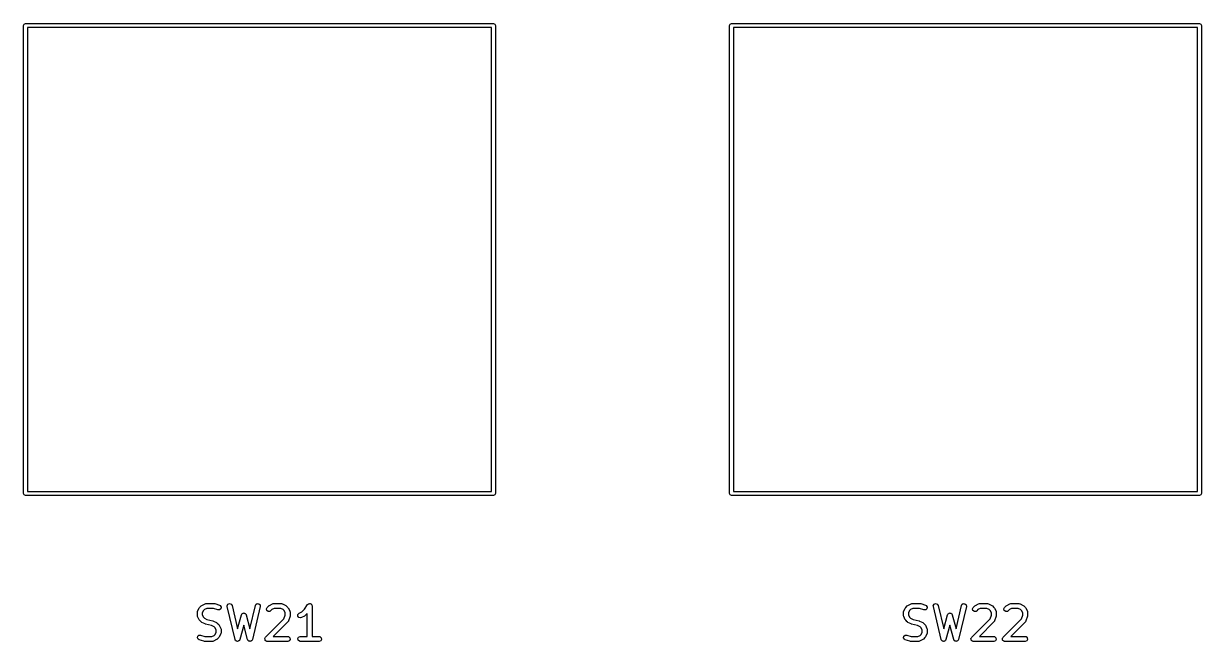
# Model space of a CAD drawing. Extents: x 60 to 196, y -152 to -29.
# Drawn here: x 80.95 to 116.7, y -87.79 to -69.04 of the extents above; entities that cross this region are included whole.
import ezdxf

# ---------------------------------------------------------------- set-up
doc = ezdxf.new("R2010")
doc.units = 0
doc.layers.add('BLACK', color=7, linetype='CONTINUOUS')

msp = doc.modelspace()

# ---------------------------------------------------------------- linework, layer by layer
at = {"layer": 'BLACK', "linetype": 'CONTINUOUS'}
for p, q in [((80.9462, -69.1), (80.9638, -69.0576)), ((80.9462, -83.3), (80.9462, -69.1)), ((80.9638, -69.0576), (81.0062, -69.04)), ((81.0062, -69.04), (95.2062, -69.04)), ((81.0662, -69.16), (81.0662, -83.24)), ((95.1462, -69.16), (81.0662, -69.16)), ((95.1462, -83.24), (95.1462, -69.16)), ((95.2062, -69.04), (95.2487, -69.0576)), ((95.2487, -69.0576), (95.2662, -69.1)), ((95.2662, -69.1), (95.2662, -83.3)), ((102.377, -69.1), (102.395, -69.0576)), ((102.377, -83.3), (102.377, -69.1)), ((102.395, -69.0576), (102.438, -69.04)), ((102.438, -69.04), (116.637, -69.04)), ((102.498, -69.16), (102.498, -83.24)), ((116.578, -69.16), (102.498, -69.16)), ((116.578, -83.24), (116.578, -69.16)), ((116.637, -69.04), (116.68, -69.0576)), ((116.68, -69.0576), (116.697, -69.1)), ((116.697, -69.1), (116.697, -83.3)), ((81.0662, -83.24), (95.1462, -83.24)), ((102.498, -83.24), (116.578, -83.24)), ((80.9638, -83.3424), (80.9462, -83.3)), ((81.0062, -83.36), (80.9638, -83.3424)), ((95.2062, -83.36), (81.0062, -83.36)), ((95.2487, -83.3424), (95.2062, -83.36)), ((95.2662, -83.3), (95.2487, -83.3424)), ((102.395, -83.3424), (102.377, -83.3)), ((102.438, -83.36), (102.395, -83.3424)), ((116.637, -83.36), (102.438, -83.36)), ((116.68, -83.3424), (116.637, -83.36)), ((116.697, -83.3), (116.68, -83.3424)), ((86.2262, -86.8774), (86.2291, -86.874)), ((86.2291, -86.874), (86.2296, -86.8696)), ((86.2296, -86.8696), (86.2773, -86.7743)), ((86.2773, -86.7743), (86.2906, -86.7563)), ((86.2906, -86.7563), (86.2913, -86.7548)), ((86.2913, -86.7548), (86.3389, -86.7072)), ((86.3389, -86.7072), (86.3573, -86.6943)), ((86.3573, -86.6943), (86.3584, -86.6932)), ((86.3584, -86.6932), (86.4537, -86.6455)), ((86.406, -86.8523), (86.3717, -86.9208)), ((86.4364, -86.8219), (86.406, -86.8523)), ((86.5049, -86.7876), (86.4364, -86.8219)), ((86.4537, -86.6455), (86.4786, -86.6381)), ((86.4786, -86.6381), (86.483, -86.6392)), ((86.483, -86.6392), (86.4872, -86.6376)), ((86.4872, -86.6376), (86.7253, -86.6376)), ((86.7131, -86.7876), (86.5049, -86.7876)), ((86.8444, -86.8314), (86.7131, -86.7876)), ((86.7253, -86.6376), (86.7474, -86.6415)), ((86.7474, -86.6415), (86.749, -86.6415)), ((86.749, -86.6415), (86.8919, -86.6891)), ((86.8957, -86.83), (86.8444, -86.8314)), ((86.8919, -86.6891), (86.9148, -86.7015)), ((86.9341, -86.7959), (86.8957, -86.83)), ((86.9148, -86.7015), (86.9416, -86.7452)), ((86.9416, -86.7452), (86.9341, -86.7959)), ((87.127, -86.704), (87.15, -86.6581)), ((87.1285, -86.73), (87.127, -86.704)), ((87.3666, -87.73), (87.1285, -86.73)), ((87.15, -86.6581), (87.197, -86.6377)), ((87.197, -86.6377), (87.2462, -86.6524)), ((87.2462, -86.6524), (87.2744, -86.6952)), ((87.2744, -86.6952), (87.4437, -87.4061)), ((87.8164, -87.4061), (87.9857, -86.6952)), ((88.1316, -86.73), (87.8935, -87.73)), ((87.9857, -86.6952), (87.996, -86.6713)), ((87.996, -86.6713), (88.0372, -86.6407)), ((88.0372, -86.6407), (88.0884, -86.6438)), ((88.0884, -86.6438), (88.1257, -86.679)), ((88.1257, -86.679), (88.1316, -86.73)), ((88.3173, -86.8013), (88.3389, -86.7548)), ((88.3305, -86.8509), (88.3173, -86.8013)), ((88.3726, -86.8803), (88.3305, -86.8509)), ((88.3389, -86.7548), (88.3865, -86.7072)), ((88.3865, -86.7072), (88.4049, -86.6943)), ((88.4049, -86.6943), (88.406, -86.6932)), ((88.406, -86.6932), (88.5013, -86.6455)), ((88.445, -86.8609), (88.4237, -86.8758)), ((88.484, -86.8219), (88.445, -86.8609)), ((88.5525, -86.7876), (88.484, -86.8219)), ((88.5013, -86.6455), (88.5262, -86.6381)), ((88.5262, -86.6381), (88.5306, -86.6392)), ((88.5306, -86.6392), (88.5348, -86.6376)), ((88.5348, -86.6376), (88.7729, -86.6376)), ((88.7552, -86.7876), (88.5525, -86.7876)), ((88.8237, -86.8219), (88.7552, -86.7876)), ((88.7729, -86.6376), (88.7986, -86.6421)), ((88.7986, -86.6421), (88.802, -86.645)), ((88.802, -86.645), (88.8065, -86.6455)), ((88.8065, -86.6455), (88.9017, -86.6932)), ((88.8541, -86.8523), (88.8237, -86.8219)), ((88.8884, -86.9208), (88.8541, -86.8523)), ((88.9017, -86.6932), (88.9197, -86.7065)), ((88.9197, -86.7065), (88.9212, -86.7072)), ((88.9212, -86.7072), (88.9688, -86.7548)), ((88.9688, -86.7548), (88.9817, -86.7732)), ((88.9817, -86.7732), (88.9829, -86.7743)), ((88.9829, -86.7743), (89.0305, -86.8696)), ((89.0305, -86.8696), (89.0379, -86.8945)), ((89.3952, -86.8891), (89.4765, -86.8077)), ((89.4765, -86.8077), (89.5677, -86.671)), ((89.5677, -86.671), (89.5856, -86.6522)), ((89.5856, -86.6522), (89.5898, -86.651)), ((89.5898, -86.651), (89.5926, -86.6477)), ((89.5926, -86.6477), (89.614, -86.6439)), ((89.614, -86.6439), (89.6349, -86.6378)), ((89.6349, -86.6378), (89.6388, -86.6395)), ((89.6388, -86.6395), (89.6431, -86.6388)), ((89.6431, -86.6388), (89.6619, -86.6496)), ((89.6619, -86.6496), (89.6819, -86.6584)), ((89.6819, -86.6584), (89.6838, -86.6623)), ((89.6838, -86.6623), (89.6875, -86.6644)), ((89.6875, -86.6644), (89.695, -86.6849)), ((89.695, -86.6849), (89.7046, -86.7044)), ((89.7046, -86.7044), (89.7036, -86.7086)), ((89.7036, -86.7086), (89.7051, -86.7126)), ((89.7051, -86.7126), (89.7051, -87.6376)), ((107.657, -86.8774), (107.66, -86.874)), ((107.66, -86.874), (107.661, -86.8696)), ((107.661, -86.8696), (107.709, -86.7743)), ((107.709, -86.7743), (107.722, -86.7563)), ((107.722, -86.7563), (107.723, -86.7548)), ((107.723, -86.7548), (107.77, -86.7072)), ((107.77, -86.7072), (107.789, -86.6943)), ((107.789, -86.6943), (107.79, -86.6932)), ((107.79, -86.6932), (107.885, -86.6455)), ((107.837, -86.8523), (107.803, -86.9208)), ((107.868, -86.8219), (107.837, -86.8523)), ((107.936, -86.7876), (107.868, -86.8219)), ((107.885, -86.6455), (107.91, -86.6381)), ((107.91, -86.6381), (107.914, -86.6392)), ((107.914, -86.6392), (107.918, -86.6376)), ((107.918, -86.6376), (108.157, -86.6376)), ((108.144, -86.7876), (107.936, -86.7876)), ((108.276, -86.8314), (108.144, -86.7876)), ((108.157, -86.6376), (108.179, -86.6415)), ((108.179, -86.6415), (108.18, -86.6415)), ((108.18, -86.6415), (108.323, -86.6891)), ((108.327, -86.83), (108.276, -86.8314)), ((108.323, -86.6891), (108.346, -86.7015)), ((108.365, -86.7959), (108.327, -86.83)), ((108.346, -86.7015), (108.373, -86.7452)), ((108.373, -86.7452), (108.365, -86.7959)), ((108.558, -86.704), (108.581, -86.6581)), ((108.56, -86.73), (108.558, -86.704)), ((108.798, -87.73), (108.56, -86.73)), ((108.581, -86.6581), (108.628, -86.6377)), ((108.628, -86.6377), (108.677, -86.6524)), ((108.677, -86.6524), (108.706, -86.6952)), ((108.706, -86.6952), (108.875, -87.4061)), ((109.248, -87.4061), (109.417, -86.6952)), ((109.563, -86.73), (109.325, -87.73)), ((109.417, -86.6952), (109.427, -86.6713)), ((109.427, -86.6713), (109.468, -86.6407)), ((109.468, -86.6407), (109.52, -86.6438)), ((109.52, -86.6438), (109.557, -86.679)), ((109.557, -86.679), (109.563, -86.73)), ((109.748, -86.8013), (109.77, -86.7548)), ((109.762, -86.8509), (109.748, -86.8013)), ((109.804, -86.8803), (109.762, -86.8509)), ((109.77, -86.7548), (109.818, -86.7072)), ((109.818, -86.7072), (109.836, -86.6943)), ((109.836, -86.6943), (109.837, -86.6932)), ((109.837, -86.6932), (109.933, -86.6455)), ((109.876, -86.8609), (109.855, -86.8758)), ((109.915, -86.8219), (109.876, -86.8609)), ((109.984, -86.7876), (109.915, -86.8219)), ((109.933, -86.6455), (109.957, -86.6381)), ((109.957, -86.6381), (109.962, -86.6392)), ((109.962, -86.6392), (109.966, -86.6376)), ((109.966, -86.6376), (110.204, -86.6376)), ((110.186, -86.7876), (109.984, -86.7876)), ((110.255, -86.8219), (110.186, -86.7876)), ((110.204, -86.6376), (110.23, -86.6421)), ((110.23, -86.6421), (110.233, -86.645)), ((110.233, -86.645), (110.238, -86.6455)), ((110.238, -86.6455), (110.333, -86.6932)), ((110.285, -86.8523), (110.255, -86.8219)), ((110.32, -86.9208), (110.285, -86.8523)), ((110.333, -86.6932), (110.351, -86.7065)), ((110.351, -86.7065), (110.352, -86.7072)), ((110.352, -86.7072), (110.4, -86.7548)), ((110.4, -86.7548), (110.413, -86.7732)), ((110.413, -86.7732), (110.414, -86.7743)), ((110.414, -86.7743), (110.462, -86.8696)), ((110.462, -86.8696), (110.469, -86.8945)), ((110.701, -86.8013), (110.723, -86.7548)), ((110.714, -86.8509), (110.701, -86.8013)), ((110.756, -86.8803), (110.714, -86.8509)), ((110.723, -86.7548), (110.77, -86.7072)), ((110.77, -86.7072), (110.789, -86.6943)), ((110.789, -86.6943), (110.79, -86.6932)), ((110.79, -86.6932), (110.885, -86.6455)), ((110.829, -86.8609), (110.807, -86.8758)), ((110.868, -86.8219), (110.829, -86.8609)), ((110.936, -86.7876), (110.868, -86.8219)), ((110.885, -86.6455), (110.91, -86.6381)), ((110.91, -86.6381), (110.914, -86.6392)), ((110.914, -86.6392), (110.918, -86.6376)), ((110.918, -86.6376), (111.157, -86.6376)), ((111.139, -86.7876), (110.936, -86.7876)), ((111.207, -86.8219), (111.139, -86.7876)), ((111.157, -86.6376), (111.182, -86.6421)), ((111.182, -86.6421), (111.186, -86.645)), ((111.186, -86.645), (111.19, -86.6455)), ((111.19, -86.6455), (111.285, -86.6932)), ((111.238, -86.8523), (111.207, -86.8219)), ((111.272, -86.9208), (111.238, -86.8523)), ((111.285, -86.6932), (111.303, -86.7065)), ((111.303, -86.7065), (111.305, -86.7072)), ((111.305, -86.7072), (111.352, -86.7548)), ((111.352, -86.7548), (111.365, -86.7732)), ((111.365, -86.7732), (111.366, -86.7743)), ((111.366, -86.7743), (111.414, -86.8696)), ((111.414, -86.8696), (111.422, -86.8945)), ((86.2217, -86.9031), (86.2262, -86.8774)), ((86.2217, -86.9983), (86.2217, -86.9031)), ((86.2233, -87.0025), (86.2217, -86.9983)), ((86.2222, -87.0069), (86.2233, -87.0025)), ((86.2296, -87.0319), (86.2222, -87.0069)), ((86.2773, -87.1271), (86.2296, -87.0319)), ((86.2785, -87.1282), (86.2773, -87.1271)), ((86.2913, -87.1466), (86.2785, -87.1282)), ((86.3389, -87.1942), (86.2913, -87.1466)), ((86.3404, -87.1949), (86.3389, -87.1942)), ((86.3584, -87.2083), (86.3404, -87.1949)), ((86.4537, -87.2559), (86.3584, -87.2083)), ((86.3717, -86.9208), (86.3717, -86.9806)), ((86.3717, -86.9806), (86.406, -87.0491)), ((86.406, -87.0491), (86.4364, -87.0796)), ((86.4364, -87.0796), (86.5134, -87.118)), ((86.5134, -87.118), (86.6959, -87.1637)), ((86.6959, -87.1637), (86.7077, -87.1689)), ((86.7077, -87.1689), (86.7112, -87.1693)), ((86.7112, -87.1693), (86.8065, -87.217)), ((86.8065, -87.217), (86.8245, -87.2303)), ((86.8245, -87.2303), (86.8259, -87.231)), ((86.8259, -87.231), (86.8736, -87.2786)), ((87.4437, -87.4061), (87.5576, -86.979)), ((87.5576, -86.979), (87.5686, -86.9554)), ((87.5686, -86.9554), (87.5742, -86.9514)), ((87.5742, -86.9514), (87.5771, -86.9452)), ((87.5771, -86.9452), (87.5947, -86.9371)), ((87.5947, -86.9371), (87.6106, -86.9259)), ((87.6106, -86.9259), (87.6174, -86.9265)), ((87.6174, -86.9265), (87.6236, -86.9236)), ((87.6236, -86.9236), (87.6423, -86.9287)), ((87.6423, -86.9287), (87.6617, -86.9303)), ((87.6617, -86.9303), (87.6665, -86.9352)), ((87.6665, -86.9352), (87.6731, -86.9369)), ((87.6731, -86.9369), (87.6843, -86.9528)), ((87.6843, -86.9528), (87.698, -86.9666)), ((87.698, -86.9666), (87.6986, -86.9734)), ((87.6986, -86.9734), (87.7025, -86.979)), ((87.7025, -86.979), (87.8164, -87.4061)), ((88.2913, -87.6596), (88.8502, -87.1007)), ((88.4237, -86.8758), (88.3726, -86.8803)), ((88.9688, -87.1942), (88.5254, -87.6376)), ((88.8502, -87.1007), (88.8884, -86.9862)), ((88.8884, -86.9862), (88.8884, -86.9208)), ((88.9707, -87.1902), (88.9688, -87.1942)), ((88.9745, -87.1878), (88.9707, -87.1902)), ((88.9869, -87.1649), (88.9745, -87.1878)), ((89.0345, -87.0221), (88.9869, -87.1649)), ((89.0384, -86.9983), (89.0345, -87.0204)), ((89.0345, -87.0204), (89.0345, -87.0221)), ((89.0379, -86.8945), (89.0369, -86.8989)), ((89.0369, -86.8989), (89.0384, -86.9031)), ((89.0384, -86.9031), (89.0384, -86.9983)), ((89.2725, -87.0197), (89.2755, -86.9685)), ((89.303, -87.0609), (89.2725, -87.0197)), ((89.2755, -86.9685), (89.3108, -86.9313)), ((89.3529, -87.0728), (89.303, -87.0609)), ((89.3108, -86.9313), (89.3952, -86.8891)), ((89.3779, -87.0654), (89.3529, -87.0728)), ((89.4731, -87.0178), (89.3779, -87.0654)), ((89.4742, -87.0166), (89.4731, -87.0178)), ((89.4926, -87.0037), (89.4742, -87.0166)), ((89.5551, -86.9413), (89.4926, -87.0037)), ((89.5551, -87.6376), (89.5551, -86.9413)), ((107.653, -86.9031), (107.657, -86.8774)), ((107.653, -86.9983), (107.653, -86.9031)), ((107.655, -87.0025), (107.653, -86.9983)), ((107.653, -87.0069), (107.655, -87.0025)), ((107.661, -87.0319), (107.653, -87.0069)), ((107.709, -87.1271), (107.661, -87.0319)), ((107.71, -87.1282), (107.709, -87.1271)), ((107.723, -87.1466), (107.71, -87.1282)), ((107.77, -87.1942), (107.723, -87.1466)), ((107.772, -87.1949), (107.77, -87.1942)), ((107.79, -87.2083), (107.772, -87.1949)), ((107.885, -87.2559), (107.79, -87.2083)), ((107.803, -86.9208), (107.803, -86.9806)), ((107.803, -86.9806), (107.837, -87.0491)), ((107.837, -87.0491), (107.868, -87.0796)), ((107.868, -87.0796), (107.945, -87.118)), ((107.945, -87.118), (108.127, -87.1637)), ((108.127, -87.1637), (108.139, -87.1689)), ((108.139, -87.1689), (108.142, -87.1693)), ((108.142, -87.1693), (108.238, -87.217)), ((108.238, -87.217), (108.256, -87.2303)), ((108.256, -87.2303), (108.257, -87.231)), ((108.257, -87.231), (108.305, -87.2786)), ((108.875, -87.4061), (108.989, -86.979)), ((108.989, -86.979), (109, -86.9554)), ((109, -86.9554), (109.005, -86.9514)), ((109.005, -86.9514), (109.008, -86.9452)), ((109.008, -86.9452), (109.026, -86.9371)), ((109.026, -86.9371), (109.042, -86.9259)), ((109.042, -86.9259), (109.049, -86.9265)), ((109.049, -86.9265), (109.055, -86.9236)), ((109.055, -86.9236), (109.074, -86.9287)), ((109.074, -86.9287), (109.093, -86.9303)), ((109.093, -86.9303), (109.098, -86.9352)), ((109.098, -86.9352), (109.104, -86.9369)), ((109.104, -86.9369), (109.116, -86.9528)), ((109.116, -86.9528), (109.129, -86.9666)), ((109.129, -86.9666), (109.13, -86.9734)), ((109.13, -86.9734), (109.134, -86.979)), ((109.134, -86.979), (109.248, -87.4061)), ((109.723, -87.6596), (110.281, -87.1007)), ((109.855, -86.8758), (109.804, -86.8803)), ((110.4, -87.1942), (109.957, -87.6376)), ((110.281, -87.1007), (110.32, -86.9862)), ((110.32, -86.9862), (110.32, -86.9208)), ((110.402, -87.1902), (110.4, -87.1942)), ((110.406, -87.1878), (110.402, -87.1902)), ((110.418, -87.1649), (110.406, -87.1878)), ((110.466, -87.0221), (110.418, -87.1649)), ((110.47, -86.9983), (110.466, -87.0204)), ((110.466, -87.0204), (110.466, -87.0221)), ((110.469, -86.8945), (110.468, -86.8989)), ((110.468, -86.8989), (110.47, -86.9031)), ((110.47, -86.9031), (110.47, -86.9983)), ((110.675, -87.6596), (111.234, -87.1007)), ((110.807, -86.8758), (110.756, -86.8803)), ((111.352, -87.1942), (110.909, -87.6376)), ((111.234, -87.1007), (111.272, -86.9862)), ((111.272, -86.9862), (111.272, -86.9208)), ((111.354, -87.1902), (111.352, -87.1942)), ((111.358, -87.1878), (111.354, -87.1902)), ((111.371, -87.1649), (111.358, -87.1878)), ((111.418, -87.0221), (111.371, -87.1649)), ((111.422, -86.9983), (111.418, -87.0204)), ((111.418, -87.0204), (111.418, -87.0221)), ((111.422, -86.8945), (111.42, -86.8989)), ((111.42, -86.8989), (111.422, -86.9031)), ((111.422, -86.9031), (111.422, -86.9983)), ((86.4572, -87.2563), (86.4537, -87.2559)), ((86.469, -87.2616), (86.4572, -87.2563)), ((86.6515, -87.3072), (86.469, -87.2616)), ((86.7285, -87.3457), (86.6515, -87.3072)), ((86.7589, -87.3761), (86.7285, -87.3457)), ((86.7285, -87.6034), (86.7589, -87.573)), ((86.7932, -87.4446), (86.7589, -87.3761)), ((86.7589, -87.573), (86.7932, -87.5044)), ((86.7932, -87.5044), (86.7932, -87.4446)), ((86.8736, -87.2786), (86.8864, -87.297)), ((86.8864, -87.297), (86.8876, -87.2981)), ((86.8876, -87.2981), (86.9352, -87.3934)), ((86.9352, -87.5557), (86.8876, -87.6509)), ((86.9352, -87.3934), (86.9427, -87.4183)), ((86.9357, -87.5512), (86.9352, -87.5557)), ((86.9386, -87.5478), (86.9357, -87.5512)), ((86.9432, -87.5221), (86.9386, -87.5478)), ((86.9427, -87.4183), (86.9416, -87.4227)), ((86.9416, -87.4227), (86.9432, -87.4269)), ((86.9432, -87.4269), (86.9432, -87.5221)), ((87.6301, -87.2894), (87.5121, -87.7319)), ((87.7481, -87.7319), (87.6301, -87.2894)), ((107.888, -87.2563), (107.885, -87.2559)), ((107.9, -87.2616), (107.888, -87.2563)), ((108.083, -87.3072), (107.9, -87.2616)), ((108.16, -87.3457), (108.083, -87.3072)), ((108.19, -87.3761), (108.16, -87.3457)), ((108.16, -87.6034), (108.19, -87.573)), ((108.224, -87.4446), (108.19, -87.3761)), ((108.19, -87.573), (108.224, -87.5044)), ((108.224, -87.5044), (108.224, -87.4446)), ((108.305, -87.2786), (108.318, -87.297)), ((108.318, -87.297), (108.319, -87.2981)), ((108.319, -87.2981), (108.366, -87.3934)), ((108.366, -87.5557), (108.319, -87.6509)), ((108.366, -87.3934), (108.374, -87.4183)), ((108.367, -87.5512), (108.366, -87.5557)), ((108.37, -87.5478), (108.367, -87.5512)), ((108.374, -87.5221), (108.37, -87.5478)), ((108.374, -87.4183), (108.373, -87.4227)), ((108.373, -87.4227), (108.374, -87.4269)), ((108.374, -87.4269), (108.374, -87.5221)), ((109.061, -87.2894), (108.943, -87.7319)), ((109.179, -87.7319), (109.061, -87.2894)), ((86.2232, -87.68), (86.2308, -87.6293)), ((86.2501, -87.7237), (86.2232, -87.68)), ((86.2308, -87.6293), (86.2692, -87.5952)), ((86.273, -87.7362), (86.2501, -87.7237)), ((86.2692, -87.5952), (86.3204, -87.5938)), ((86.4159, -87.7838), (86.273, -87.7362)), ((86.3204, -87.5938), (86.4518, -87.6376)), ((86.4175, -87.7837), (86.4159, -87.7838)), ((86.4396, -87.7876), (86.4175, -87.7837)), ((86.6777, -87.7876), (86.4396, -87.7876)), ((86.4518, -87.6376), (86.66, -87.6376)), ((86.66, -87.6376), (86.7285, -87.6034)), ((86.6819, -87.7861), (86.6777, -87.7876)), ((86.6863, -87.7871), (86.6819, -87.7861)), ((86.7112, -87.7797), (86.6863, -87.7871)), ((86.8065, -87.7321), (86.7112, -87.7797)), ((86.8076, -87.7309), (86.8065, -87.7321)), ((86.8259, -87.718), (86.8076, -87.7309)), ((86.8736, -87.6704), (86.8259, -87.718)), ((86.8743, -87.6689), (86.8736, -87.6704)), ((86.8876, -87.6509), (86.8743, -87.6689)), ((87.371, -87.7366), (87.3666, -87.73)), ((87.3716, -87.7444), (87.371, -87.7366)), ((87.3847, -87.7574), (87.3716, -87.7444)), ((87.3949, -87.7728), (87.3847, -87.7574)), ((87.4024, -87.7751), (87.3949, -87.7728)), ((87.408, -87.7806), (87.4024, -87.7751)), ((87.4263, -87.7822), (87.408, -87.7806)), ((87.444, -87.7875), (87.4263, -87.7822)), ((87.4512, -87.7844), (87.444, -87.7875)), ((87.4591, -87.785), (87.4512, -87.7844)), ((87.4742, -87.7744), (87.4591, -87.785)), ((87.4911, -87.7671), (87.4742, -87.7744)), ((87.4946, -87.7601), (87.4911, -87.7671)), ((87.5011, -87.7556), (87.4946, -87.7601)), ((87.5121, -87.7319), (87.5011, -87.7556)), ((87.7526, -87.7384), (87.7481, -87.7319)), ((87.7535, -87.7462), (87.7526, -87.7384)), ((87.7669, -87.7589), (87.7535, -87.7462)), ((87.7774, -87.774), (87.7669, -87.7589)), ((87.785, -87.776), (87.7774, -87.774)), ((87.7908, -87.7815), (87.785, -87.776)), ((87.8092, -87.7825), (87.7908, -87.7815)), ((87.827, -87.7873), (87.8092, -87.7825)), ((87.8341, -87.784), (87.827, -87.7873)), ((87.842, -87.7845), (87.8341, -87.784)), ((87.8568, -87.7735), (87.842, -87.7845)), ((87.8735, -87.7657), (87.8568, -87.7735)), ((87.8768, -87.7586), (87.8735, -87.7657)), ((87.8832, -87.7539), (87.8768, -87.7586)), ((87.8935, -87.73), (87.8832, -87.7539)), ((88.2696, -87.7061), (88.2711, -87.703)), ((88.2755, -87.7279), (88.2696, -87.7061)), ((88.2705, -87.6996), (88.2818, -87.68)), ((88.2711, -87.703), (88.2705, -87.6996)), ((88.2794, -87.7501), (88.2755, -87.7279)), ((88.282, -87.7523), (88.2794, -87.7501)), ((88.2818, -87.68), (88.2913, -87.6596)), ((88.2829, -87.7556), (88.282, -87.7523)), ((88.3014, -87.7686), (88.2829, -87.7556)), ((88.3187, -87.7831), (88.3014, -87.7686)), ((88.3233, -87.7839), (88.3187, -87.7831)), ((88.3249, -87.7851), (88.3233, -87.7839)), ((88.3282, -87.7848), (88.3249, -87.7851)), ((88.3443, -87.7876), (88.3282, -87.7848)), ((88.9634, -87.7876), (88.3443, -87.7876)), ((88.5254, -87.6376), (88.9634, -87.6376)), ((88.9634, -87.6376), (88.989, -87.6421)), ((89.0116, -87.7701), (88.9634, -87.7876)), ((88.989, -87.6421), (89.0283, -87.6751)), ((89.0373, -87.7256), (89.0116, -87.7701)), ((89.0283, -87.6751), (89.0373, -87.7256)), ((89.2705, -87.6996), (89.2961, -87.6552)), ((89.2794, -87.7501), (89.2705, -87.6996)), ((89.3187, -87.7831), (89.2794, -87.7501)), ((89.2961, -87.6552), (89.3443, -87.6376)), ((89.3443, -87.7876), (89.3187, -87.7831)), ((89.3443, -87.6376), (89.5551, -87.6376)), ((89.9158, -87.7876), (89.3443, -87.7876)), ((89.7051, -87.6376), (89.9158, -87.6376)), ((89.9158, -87.6376), (89.9414, -87.6421)), ((89.964, -87.7701), (89.9158, -87.7876)), ((89.9414, -87.6421), (89.9807, -87.6751)), ((89.9896, -87.7256), (89.964, -87.7701)), ((89.9807, -87.6751), (89.9896, -87.7256)), ((107.654, -87.68), (107.662, -87.6293)), ((107.681, -87.7237), (107.654, -87.68)), ((107.662, -87.6293), (107.7, -87.5952)), ((107.704, -87.7362), (107.681, -87.7237)), ((107.7, -87.5952), (107.752, -87.5938)), ((107.847, -87.7838), (107.704, -87.7362)), ((107.752, -87.5938), (107.883, -87.6376)), ((107.849, -87.7837), (107.847, -87.7838)), ((107.871, -87.7876), (107.849, -87.7837)), ((108.109, -87.7876), (107.871, -87.7876)), ((107.883, -87.6376), (108.091, -87.6376)), ((108.091, -87.6376), (108.16, -87.6034)), ((108.113, -87.7861), (108.109, -87.7876)), ((108.118, -87.7871), (108.113, -87.7861)), ((108.142, -87.7797), (108.118, -87.7871)), ((108.238, -87.7321), (108.142, -87.7797)), ((108.239, -87.7309), (108.238, -87.7321)), ((108.257, -87.718), (108.239, -87.7309)), ((108.305, -87.6704), (108.257, -87.718)), ((108.306, -87.6689), (108.305, -87.6704)), ((108.319, -87.6509), (108.306, -87.6689)), ((108.802, -87.7366), (108.798, -87.73)), ((108.803, -87.7444), (108.802, -87.7366)), ((108.816, -87.7574), (108.803, -87.7444)), ((108.826, -87.7728), (108.816, -87.7574)), ((108.834, -87.7751), (108.826, -87.7728)), ((108.839, -87.7806), (108.834, -87.7751)), ((108.858, -87.7822), (108.839, -87.7806)), ((108.875, -87.7875), (108.858, -87.7822)), ((108.882, -87.7844), (108.875, -87.7875)), ((108.89, -87.785), (108.882, -87.7844)), ((108.905, -87.7744), (108.89, -87.785)), ((108.922, -87.7671), (108.905, -87.7744)), ((108.926, -87.7601), (108.922, -87.7671)), ((108.932, -87.7556), (108.926, -87.7601)), ((108.943, -87.7319), (108.932, -87.7556)), ((109.184, -87.7384), (109.179, -87.7319)), ((109.185, -87.7462), (109.184, -87.7384)), ((109.198, -87.7589), (109.185, -87.7462)), ((109.209, -87.774), (109.198, -87.7589)), ((109.216, -87.776), (109.209, -87.774)), ((109.222, -87.7815), (109.216, -87.776)), ((109.24, -87.7825), (109.222, -87.7815)), ((109.258, -87.7873), (109.24, -87.7825)), ((109.265, -87.784), (109.258, -87.7873)), ((109.273, -87.7845), (109.265, -87.784)), ((109.288, -87.7735), (109.273, -87.7845)), ((109.305, -87.7657), (109.288, -87.7735)), ((109.308, -87.7586), (109.305, -87.7657)), ((109.314, -87.7539), (109.308, -87.7586)), ((109.325, -87.73), (109.314, -87.7539)), ((109.701, -87.7061), (109.702, -87.703)), ((109.707, -87.7279), (109.701, -87.7061)), ((109.702, -87.6996), (109.713, -87.68)), ((109.702, -87.703), (109.702, -87.6996)), ((109.711, -87.7501), (109.707, -87.7279)), ((109.713, -87.7523), (109.711, -87.7501)), ((109.713, -87.68), (109.723, -87.6596)), ((109.714, -87.7556), (109.713, -87.7523)), ((109.733, -87.7686), (109.714, -87.7556)), ((109.75, -87.7831), (109.733, -87.7686)), ((109.755, -87.7839), (109.75, -87.7831)), ((109.756, -87.7851), (109.755, -87.7839)), ((109.759, -87.7848), (109.756, -87.7851)), ((109.776, -87.7876), (109.759, -87.7848)), ((110.395, -87.7876), (109.776, -87.7876)), ((109.957, -87.6376), (110.395, -87.6376)), ((110.395, -87.6376), (110.42, -87.6421)), ((110.443, -87.7701), (110.395, -87.7876)), ((110.42, -87.6421), (110.46, -87.6751)), ((110.469, -87.7256), (110.443, -87.7701)), ((110.46, -87.6751), (110.469, -87.7256)), ((110.653, -87.7061), (110.655, -87.703)), ((110.659, -87.7279), (110.653, -87.7061)), ((110.654, -87.6996), (110.665, -87.68)), ((110.655, -87.703), (110.654, -87.6996)), ((110.663, -87.7501), (110.659, -87.7279)), ((110.666, -87.7523), (110.663, -87.7501)), ((110.665, -87.68), (110.675, -87.6596)), ((110.667, -87.7556), (110.666, -87.7523)), ((110.685, -87.7686), (110.667, -87.7556)), ((110.702, -87.7831), (110.685, -87.7686)), ((110.707, -87.7839), (110.702, -87.7831)), ((110.709, -87.7851), (110.707, -87.7839)), ((110.712, -87.7848), (110.709, -87.7851)), ((110.728, -87.7876), (110.712, -87.7848)), ((111.347, -87.7876), (110.728, -87.7876)), ((110.909, -87.6376), (111.347, -87.6376)), ((111.347, -87.6376), (111.373, -87.6421)), ((111.395, -87.7701), (111.347, -87.7876)), ((111.373, -87.6421), (111.412, -87.6751)), ((111.421, -87.7256), (111.395, -87.7701)), ((111.412, -87.6751), (111.421, -87.7256))]:
    msp.add_line(p, q, dxfattribs=at)

doc.saveas('drawing.dxf')
